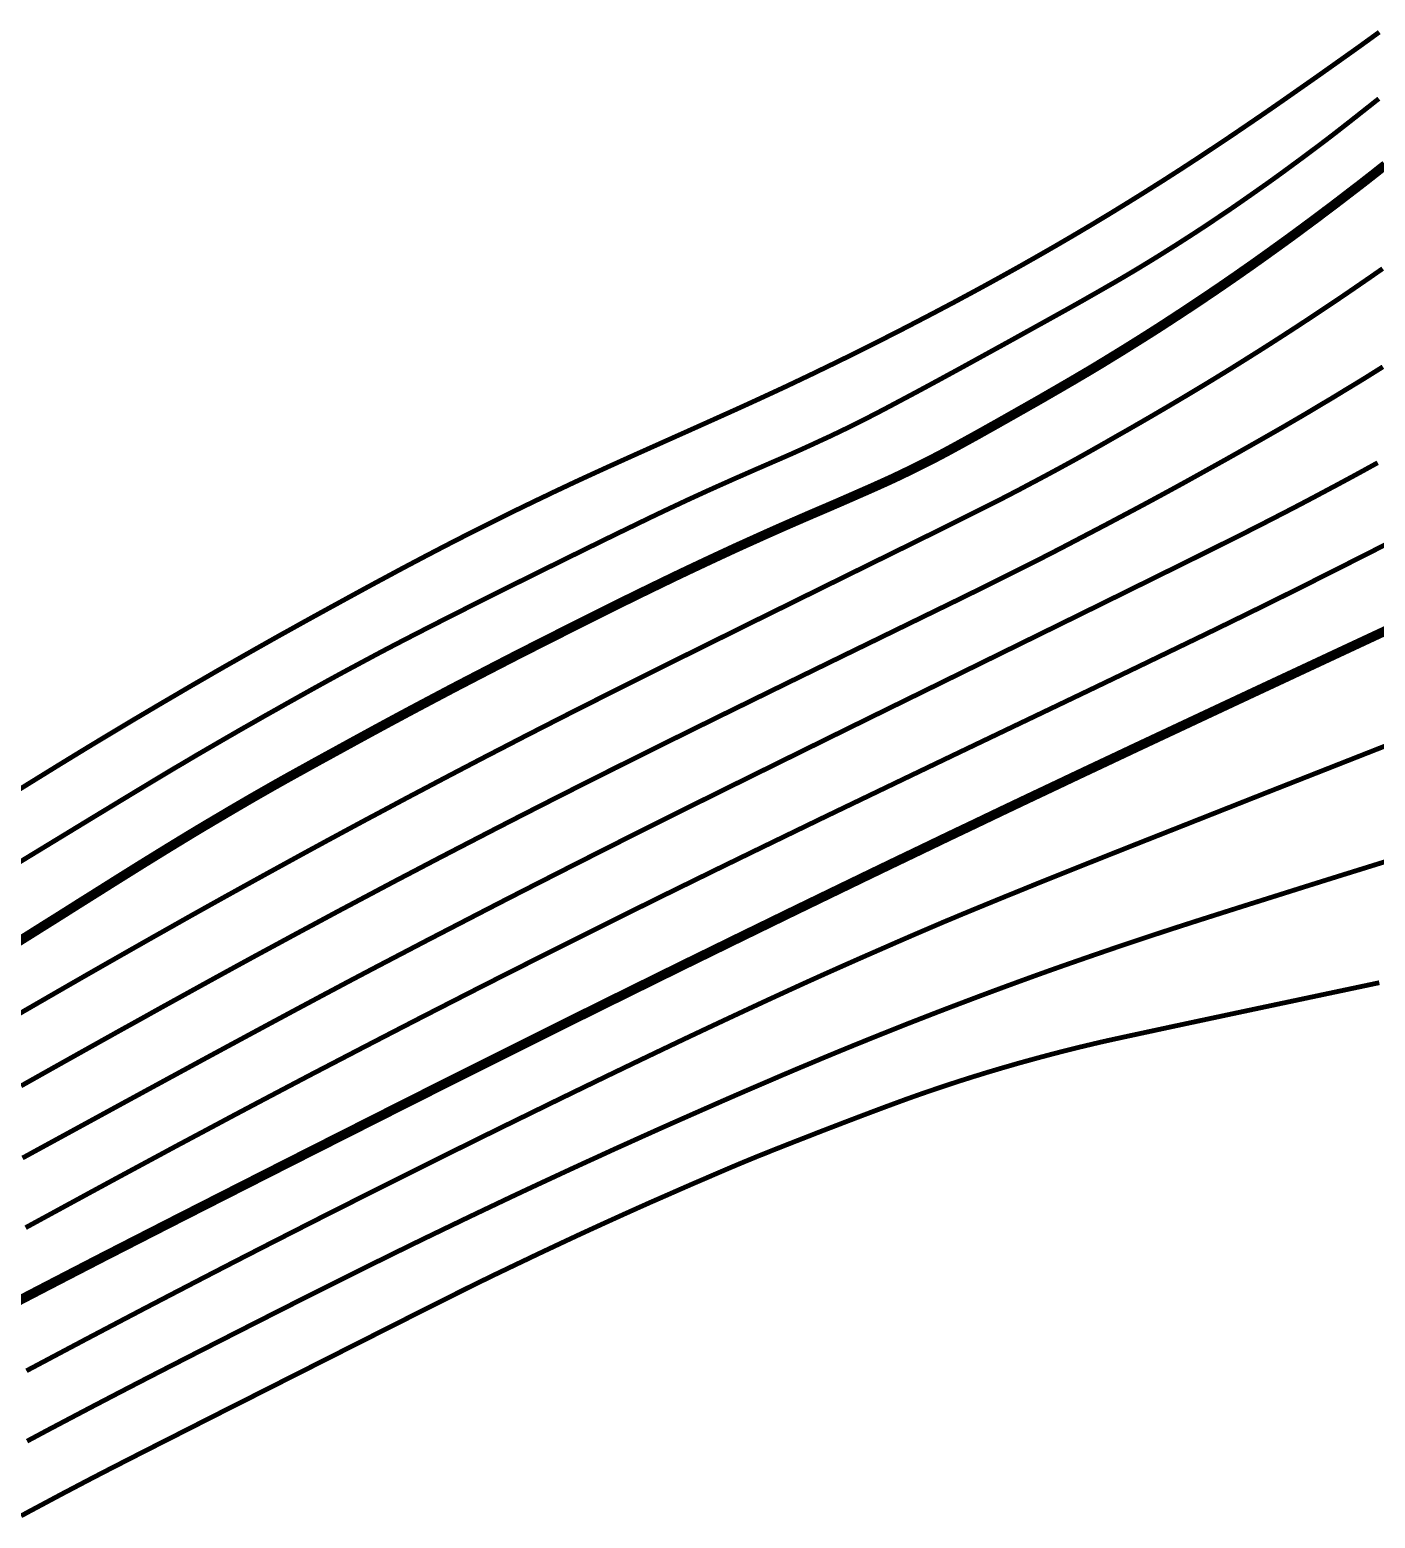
# Model space of a CAD drawing. Extents: x 36524600 to 36525730, y 2746759 to 2747713.
# Drawn here: x 36525107.36 to 36525128.47, y 2747681.1 to 2747704.45 of the extents above; entities that cross this region are included whole.
import ezdxf

# ---------------------------------------------------------------- set-up
doc = ezdxf.new("R2010")
doc.units = 0
doc.header["$LTSCALE"] = 1000
doc.header["$MEASUREMENT"] = 0
doc.layers.add('DGX', color=251, linetype='Continuous')

# ---------------------------------------------------------------- blocks, each defined once
blk = doc.blocks.new('dxt')
at = {"layer": 'DGX', "color": 253, "linetype": 'Continuous', "flags": 128}
for points, const_width in [([(36525107.148, 2747690.12), (36525107.358, 2747690.251), (36525107.593, 2747690.399), (36525107.855, 2747690.563), (36525108.141, 2747690.744), (36525108.431, 2747690.926), (36525108.699, 2747691.095), (36525108.947, 2747691.25), (36525109.173, 2747691.391), (36525109.379, 2747691.518), (36525109.564, 2747691.632), (36525109.728, 2747691.732), (36525109.871, 2747691.819), (36525110.003, 2747691.899), (36525110.136, 2747691.978), (36525110.269, 2747692.057), (36525110.402, 2747692.135), (36525110.535, 2747692.214), (36525110.669, 2747692.292), (36525110.802, 2747692.37), (36525110.936, 2747692.447), (36525111.081, 2747692.53), (36525111.248, 2747692.625), (36525111.437, 2747692.731), (36525111.649, 2747692.848), (36525111.882, 2747692.977), (36525112.138, 2747693.117), (36525112.415, 2747693.269), (36525112.715, 2747693.433), (36525113.029, 2747693.603), (36525113.348, 2747693.774), (36525113.672, 2747693.946), (36525114.001, 2747694.12), (36525114.336, 2747694.294), (36525114.676, 2747694.47), (36525115.021, 2747694.648), (36525115.372, 2747694.826), (36525115.718, 2747695.001), (36525116.049, 2747695.168), (36525116.366, 2747695.326), (36525116.669, 2747695.477), (36525116.958, 2747695.619), (36525117.232, 2747695.752), (36525117.492, 2747695.878), (36525117.738, 2747695.995), (36525117.976, 2747696.107), (36525118.214, 2747696.218), (36525118.451, 2747696.328), (36525118.688, 2747696.435), (36525118.925, 2747696.542), (36525119.161, 2747696.647), (36525119.397, 2747696.75), (36525119.632, 2747696.852), (36525119.857, 2747696.948), (36525120.063, 2747697.037), (36525120.248, 2747697.118), (36525120.414, 2747697.191), (36525120.56, 2747697.255), (36525120.687, 2747697.312), (36525120.794, 2747697.36), (36525120.881, 2747697.4), (36525120.958, 2747697.436), (36525121.035, 2747697.473), (36525121.112, 2747697.51), (36525121.188, 2747697.547), (36525121.265, 2747697.585), (36525121.341, 2747697.623), (36525121.417, 2747697.661), (36525121.493, 2747697.699), (36525121.576, 2747697.742), (36525121.673, 2747697.793), (36525121.783, 2747697.852), (36525121.908, 2747697.92), (36525122.046, 2747697.996), (36525122.199, 2747698.08), (36525122.365, 2747698.173), (36525122.545, 2747698.274), (36525122.727, 2747698.377), (36525122.9, 2747698.475), (36525123.064, 2747698.568), (36525123.219, 2747698.656), (36525123.364, 2747698.74), (36525123.501, 2747698.819), (36525123.628, 2747698.893), (36525123.747, 2747698.962), (36525123.86, 2747699.029), (36525123.974, 2747699.096), (36525124.087, 2747699.164), (36525124.2, 2747699.232), (36525124.312, 2747699.301), (36525124.425, 2747699.37), (36525124.537, 2747699.439), (36525124.649, 2747699.509), (36525124.761, 2747699.579), (36525124.872, 2747699.649), (36525124.984, 2747699.72), (36525125.095, 2747699.791), (36525125.206, 2747699.863), (36525125.316, 2747699.935), (36525125.426, 2747700.007), (36525125.537, 2747700.08), (36525125.647, 2747700.153), (36525125.756, 2747700.226), (36525125.866, 2747700.3), (36525125.975, 2747700.374), (36525126.084, 2747700.448), (36525126.192, 2747700.523), (36525126.301, 2747700.598), (36525126.409, 2747700.674), (36525126.517, 2747700.749), (36525126.625, 2747700.826), (36525126.732, 2747700.902), (36525126.839, 2747700.979), (36525126.946, 2747701.056), (36525127.053, 2747701.133), (36525127.16, 2747701.211), (36525127.266, 2747701.289), (36525127.372, 2747701.368), (36525127.478, 2747701.446), (36525127.584, 2747701.525), (36525127.689, 2747701.605), (36525127.795, 2747701.684), (36525127.9, 2747701.764), (36525128.004, 2747701.844), (36525128.109, 2747701.925), (36525128.214, 2747702.005), (36525128.318, 2747702.086), (36525128.422, 2747702.167), (36525128.525, 2747702.249), (36525128.629, 2747702.331)], 0.15), ([(36525107.036, 2747688.918), (36525107.448, 2747689.156), (36525107.841, 2747689.383), (36525108.215, 2747689.598), (36525108.57, 2747689.801), (36525108.907, 2747689.993), (36525109.224, 2747690.173), (36525109.532, 2747690.347), (36525109.84, 2747690.521), (36525110.149, 2747690.694), (36525110.458, 2747690.866), (36525110.767, 2747691.037), (36525111.077, 2747691.208), (36525111.387, 2747691.378), (36525111.697, 2747691.548), (36525112.008, 2747691.717), (36525112.319, 2747691.885), (36525112.631, 2747692.053), (36525112.943, 2747692.219), (36525113.255, 2747692.386), (36525113.568, 2747692.551), (36525113.881, 2747692.716), (36525114.194, 2747692.88), (36525114.508, 2747693.044), (36525114.822, 2747693.206), (36525115.136, 2747693.369), (36525115.451, 2747693.53), (36525115.766, 2747693.691), (36525116.082, 2747693.851), (36525116.397, 2747694.01), (36525116.713, 2747694.169), (36525117.044, 2747694.334), (36525117.402, 2747694.513), (36525117.787, 2747694.704), (36525118.201, 2747694.909), (36525118.642, 2747695.128), (36525119.111, 2747695.359), (36525119.607, 2747695.604), (36525120.132, 2747695.863), (36525120.643, 2747696.115), (36525121.1, 2747696.34), (36525121.503, 2747696.539), (36525121.852, 2747696.712), (36525122.147, 2747696.859), (36525122.387, 2747696.98), (36525122.574, 2747697.074), (36525122.706, 2747697.142), (36525122.811, 2747697.197), (36525122.917, 2747697.252), (36525123.021, 2747697.308), (36525123.126, 2747697.363), (36525123.231, 2747697.419), (36525123.336, 2747697.475), (36525123.44, 2747697.531), (36525123.545, 2747697.588), (36525123.655, 2747697.648), (36525123.779, 2747697.716), (36525123.915, 2747697.792), (36525124.064, 2747697.876), (36525124.225, 2747697.967), (36525124.399, 2747698.067), (36525124.586, 2747698.173), (36525124.786, 2747698.288), (36525124.991, 2747698.407), (36525125.196, 2747698.527), (36525125.401, 2747698.648), (36525125.604, 2747698.769), (36525125.808, 2747698.892), (36525126.01, 2747699.015), (36525126.212, 2747699.139), (36525126.413, 2747699.265), (36525126.614, 2747699.391), (36525126.814, 2747699.518), (36525127.013, 2747699.646), (36525127.212, 2747699.775), (36525127.41, 2747699.905), (36525127.607, 2747700.036), (36525127.804, 2747700.167), (36525128.001, 2747700.3), (36525128.196, 2747700.434), (36525128.391, 2747700.568), (36525128.586, 2747700.704)], 0.075), ([(36525128.533, 2747704.414), (36525128.387, 2747704.308), (36525128.249, 2747704.208), (36525128.109, 2747704.108), (36525127.968, 2747704.008), (36525127.826, 2747703.907), (36525127.682, 2747703.805), (36525127.538, 2747703.703), (36525127.392, 2747703.601), (36525127.245, 2747703.498), (36525127.098, 2747703.395), (36525126.953, 2747703.294), (36525126.809, 2747703.194), (36525126.666, 2747703.096), (36525126.524, 2747702.999), (36525126.384, 2747702.904), (36525126.246, 2747702.81), (36525126.108, 2747702.717), (36525125.971, 2747702.626), (36525125.834, 2747702.535), (36525125.697, 2747702.444), (36525125.559, 2747702.354), (36525125.421, 2747702.264), (36525125.282, 2747702.175), (36525125.144, 2747702.086), (36525125.004, 2747701.998), (36525124.865, 2747701.91), (36525124.725, 2747701.823), (36525124.585, 2747701.736), (36525124.445, 2747701.65), (36525124.305, 2747701.564), (36525124.164, 2747701.479), (36525124.023, 2747701.394), (36525123.881, 2747701.31), (36525123.739, 2747701.226), (36525123.597, 2747701.143), (36525123.455, 2747701.06), (36525123.312, 2747700.978), (36525123.169, 2747700.896), (36525123.026, 2747700.815), (36525122.883, 2747700.734), (36525122.739, 2747700.654), (36525122.595, 2747700.574), (36525122.45, 2747700.494), (36525122.304, 2747700.414), (36525122.158, 2747700.335), (36525122.011, 2747700.256), (36525121.863, 2747700.176), (36525121.714, 2747700.098), (36525121.565, 2747700.019), (36525121.416, 2747699.941), (36525121.267, 2747699.864), (36525121.12, 2747699.787), (36525120.973, 2747699.712), (36525120.826, 2747699.637), (36525120.681, 2747699.563), (36525120.536, 2747699.491), (36525120.392, 2747699.419), (36525120.248, 2747699.347), (36525120.104, 2747699.276), (36525119.96, 2747699.206), (36525119.815, 2747699.136), (36525119.671, 2747699.066), (36525119.526, 2747698.997), (36525119.381, 2747698.928), (36525119.236, 2747698.859), (36525119.081, 2747698.787), (36525118.908, 2747698.707), (36525118.717, 2747698.619), (36525118.507, 2747698.523), (36525118.278, 2747698.42), (36525118.031, 2747698.309), (36525117.766, 2747698.19), (36525117.482, 2747698.063), (36525117.198, 2747697.936), (36525116.932, 2747697.817), (36525116.685, 2747697.706), (36525116.457, 2747697.603), (36525116.247, 2747697.507), (36525116.055, 2747697.419), (36525115.882, 2747697.339), (36525115.728, 2747697.266), (36525115.583, 2747697.198), (36525115.438, 2747697.128), (36525115.293, 2747697.059), (36525115.149, 2747696.989), (36525115.004, 2747696.919), (36525114.86, 2747696.848), (36525114.717, 2747696.777), (36525114.573, 2747696.705), (36525114.429, 2747696.633), (36525114.286, 2747696.561), (36525114.143, 2747696.488), (36525114, 2747696.415), (36525113.857, 2747696.341), (36525113.715, 2747696.267), (36525113.573, 2747696.193), (36525113.431, 2747696.118), (36525113.285, 2747696.041), (36525113.131, 2747695.959), (36525112.97, 2747695.872), (36525112.8, 2747695.781), (36525112.623, 2747695.685), (36525112.438, 2747695.584), (36525112.246, 2747695.479), (36525112.045, 2747695.369), (36525111.843, 2747695.258), (36525111.647, 2747695.15), (36525111.457, 2747695.044), (36525111.271, 2747694.941), (36525111.092, 2747694.84), (36525110.918, 2747694.742), (36525110.749, 2747694.646), (36525110.586, 2747694.553), (36525110.425, 2747694.462), (36525110.265, 2747694.37), (36525110.105, 2747694.277), (36525109.945, 2747694.185), (36525109.785, 2747694.092), (36525109.626, 2747693.998), (36525109.466, 2747693.905), (36525109.307, 2747693.811), (36525109.148, 2747693.717), (36525108.989, 2747693.623), (36525108.831, 2747693.528), (36525108.672, 2747693.433), (36525108.514, 2747693.338), (36525108.355, 2747693.242), (36525108.197, 2747693.146), (36525108.04, 2747693.05), (36525107.808, 2747692.908), (36525107.428, 2747692.673), (36525106.899, 2747692.346)], 0.075), ([(36525106.789, 2747691.138), (36525107.386, 2747691.502), (36525107.918, 2747691.826), (36525108.386, 2747692.111), (36525108.79, 2747692.356), (36525109.129, 2747692.561), (36525109.404, 2747692.727), (36525109.614, 2747692.853), (36525109.793, 2747692.958), (36525109.971, 2747693.064), (36525110.15, 2747693.168), (36525110.329, 2747693.272), (36525110.509, 2747693.376), (36525110.689, 2747693.48), (36525110.869, 2747693.582), (36525111.049, 2747693.685), (36525111.224, 2747693.783), (36525111.388, 2747693.876), (36525111.54, 2747693.961), (36525111.681, 2747694.04), (36525111.812, 2747694.113), (36525111.931, 2747694.179), (36525112.038, 2747694.238), (36525112.135, 2747694.291), (36525112.226, 2747694.341), (36525112.317, 2747694.39), (36525112.408, 2747694.439), (36525112.5, 2747694.488), (36525112.591, 2747694.537), (36525112.683, 2747694.586), (36525112.774, 2747694.635), (36525112.866, 2747694.684), (36525112.963, 2747694.735), (36525113.072, 2747694.792), (36525113.193, 2747694.855), (36525113.325, 2747694.923), (36525113.469, 2747694.997), (36525113.625, 2747695.077), (36525113.792, 2747695.162), (36525113.971, 2747695.253), (36525114.165, 2747695.351), (36525114.375, 2747695.457), (36525114.601, 2747695.57), (36525114.845, 2747695.692), (36525115.105, 2747695.821), (36525115.382, 2747695.958), (36525115.675, 2747696.103), (36525115.986, 2747696.256), (36525116.294, 2747696.407), (36525116.58, 2747696.547), (36525116.845, 2747696.675), (36525117.088, 2747696.793), (36525117.31, 2747696.899), (36525117.51, 2747696.993), (36525117.689, 2747697.077), (36525117.846, 2747697.149), (36525117.992, 2747697.216), (36525118.139, 2747697.282), (36525118.285, 2747697.347), (36525118.432, 2747697.413), (36525118.579, 2747697.477), (36525118.726, 2747697.542), (36525118.874, 2747697.606), (36525119.021, 2747697.67), (36525119.169, 2747697.734), (36525119.315, 2747697.798), (36525119.462, 2747697.864), (36525119.608, 2747697.93), (36525119.754, 2747697.998), (36525119.9, 2747698.065), (36525120.045, 2747698.134), (36525120.19, 2747698.204), (36525120.349, 2747698.282), (36525120.539, 2747698.379), (36525120.759, 2747698.493), (36525121.009, 2747698.626), (36525121.289, 2747698.775), (36525121.6, 2747698.943), (36525121.94, 2747699.128), (36525122.311, 2747699.332), (36525122.682, 2747699.536), (36525123.023, 2747699.725), (36525123.335, 2747699.898), (36525123.618, 2747700.055), (36525123.871, 2747700.197), (36525124.094, 2747700.324), (36525124.288, 2747700.435), (36525124.453, 2747700.53), (36525124.602, 2747700.618), (36525124.751, 2747700.707), (36525124.899, 2747700.797), (36525125.047, 2747700.888), (36525125.194, 2747700.98), (36525125.341, 2747701.072), (36525125.487, 2747701.166), (36525125.633, 2747701.26), (36525125.778, 2747701.355), (36525125.922, 2747701.451), (36525126.066, 2747701.548), (36525126.21, 2747701.645), (36525126.353, 2747701.744), (36525126.495, 2747701.843), (36525126.637, 2747701.943), (36525126.779, 2747702.043), (36525126.92, 2747702.144), (36525127.06, 2747702.246), (36525127.2, 2747702.349), (36525127.34, 2747702.452), (36525127.479, 2747702.556), (36525127.618, 2747702.66), (36525127.756, 2747702.765), (36525127.893, 2747702.871), (36525128.12, 2747703.049), (36525128.526, 2747703.37)], 0.075), ([(36525107.229, 2747687.881), (36525107.538, 2747688.055), (36525107.846, 2747688.228), (36525108.155, 2747688.401), (36525108.463, 2747688.573), (36525108.771, 2747688.745), (36525109.08, 2747688.916), (36525109.388, 2747689.088), (36525109.696, 2747689.258), (36525110.004, 2747689.428), (36525110.313, 2747689.598), (36525110.621, 2747689.767), (36525110.931, 2747689.936), (36525111.24, 2747690.103), (36525111.55, 2747690.271), (36525111.86, 2747690.437), (36525112.17, 2747690.604), (36525112.481, 2747690.769), (36525112.792, 2747690.934), (36525113.103, 2747691.099), (36525113.415, 2747691.262), (36525113.727, 2747691.426), (36525114.039, 2747691.588), (36525114.352, 2747691.75), (36525114.665, 2747691.912), (36525114.978, 2747692.073), (36525115.291, 2747692.233), (36525115.605, 2747692.393), (36525115.919, 2747692.552), (36525116.233, 2747692.711), (36525116.548, 2747692.869), (36525116.863, 2747693.026), (36525117.178, 2747693.183), (36525117.501, 2747693.343), (36525117.839, 2747693.51), (36525118.192, 2747693.684), (36525118.559, 2747693.864), (36525118.942, 2747694.052), (36525119.34, 2747694.247), (36525119.752, 2747694.448), (36525120.18, 2747694.657), (36525120.595, 2747694.859), (36525120.968, 2747695.041), (36525121.3, 2747695.203), (36525121.591, 2747695.345), (36525121.842, 2747695.467), (36525122.051, 2747695.57), (36525122.219, 2747695.652), (36525122.345, 2747695.714), (36525122.452, 2747695.767), (36525122.558, 2747695.82), (36525122.664, 2747695.873), (36525122.77, 2747695.926), (36525122.876, 2747695.979), (36525122.982, 2747696.032), (36525123.088, 2747696.086), (36525123.194, 2747696.139), (36525123.306, 2747696.197), (36525123.431, 2747696.261), (36525123.57, 2747696.333), (36525123.721, 2747696.412), (36525123.885, 2747696.498), (36525124.063, 2747696.591), (36525124.254, 2747696.691), (36525124.457, 2747696.799), (36525124.667, 2747696.91), (36525124.877, 2747697.022), (36525125.086, 2747697.135), (36525125.294, 2747697.248), (36525125.502, 2747697.362), (36525125.709, 2747697.477), (36525125.916, 2747697.592), (36525126.123, 2747697.707), (36525126.322, 2747697.819), (36525126.509, 2747697.925), (36525126.682, 2747698.023), (36525126.843, 2747698.115), (36525126.99, 2747698.199), (36525127.124, 2747698.277), (36525127.246, 2747698.348), (36525127.354, 2747698.411), (36525127.456, 2747698.472), (36525127.56, 2747698.534), (36525127.665, 2747698.597), (36525127.772, 2747698.66), (36525127.879, 2747698.725), (36525127.988, 2747698.792), (36525128.099, 2747698.859), (36525128.211, 2747698.927), (36525128.328, 2747698.999), (36525128.454, 2747699.078), (36525128.59, 2747699.163)], 0.075), ([(36525107.251, 2747686.75), (36525107.771, 2747687.034), (36525108.33, 2747687.339), (36525108.928, 2747687.665), (36525109.527, 2747687.991), (36525110.087, 2747688.295), (36525110.609, 2747688.577), (36525111.093, 2747688.838), (36525111.538, 2747689.077), (36525111.944, 2747689.294), (36525112.312, 2747689.49), (36525112.641, 2747689.664), (36525112.952, 2747689.827), (36525113.262, 2747689.989), (36525113.573, 2747690.152), (36525113.884, 2747690.313), (36525114.195, 2747690.474), (36525114.506, 2747690.635), (36525114.818, 2747690.796), (36525115.13, 2747690.956), (36525115.442, 2747691.115), (36525115.754, 2747691.274), (36525116.067, 2747691.433), (36525116.38, 2747691.591), (36525116.692, 2747691.749), (36525117.006, 2747691.906), (36525117.319, 2747692.063), (36525117.633, 2747692.22), (36525117.981, 2747692.393), (36525118.397, 2747692.599), (36525118.883, 2747692.839), (36525119.436, 2747693.112), (36525120.059, 2747693.419), (36525120.75, 2747693.759), (36525121.51, 2747694.132), (36525122.338, 2747694.539), (36525123.16, 2747694.943), (36525123.9, 2747695.307), (36525124.559, 2747695.632), (36525125.136, 2747695.917), (36525125.632, 2747696.162), (36525126.046, 2747696.369), (36525126.379, 2747696.535), (36525126.63, 2747696.662), (36525126.84, 2747696.77), (36525127.05, 2747696.878), (36525127.26, 2747696.987), (36525127.469, 2747697.097), (36525127.677, 2747697.208), (36525127.886, 2747697.319), (36525128.094, 2747697.431), (36525128.301, 2747697.544), (36525128.508, 2747697.658)], 0.075), ([(36525107.3, 2747685.657), (36525107.794, 2747685.926), (36525108.279, 2747686.19), (36525108.753, 2747686.447), (36525109.217, 2747686.697), (36525109.671, 2747686.942), (36525110.116, 2747687.179), (36525110.55, 2747687.411), (36525110.975, 2747687.636), (36525111.394, 2747687.857), (36525111.814, 2747688.078), (36525112.235, 2747688.297), (36525112.656, 2747688.516), (36525113.077, 2747688.734), (36525113.499, 2747688.952), (36525113.921, 2747689.168), (36525114.343, 2747689.384), (36525114.766, 2747689.599), (36525115.19, 2747689.813), (36525115.613, 2747690.026), (36525116.038, 2747690.239), (36525116.462, 2747690.45), (36525116.887, 2747690.662), (36525117.312, 2747690.872), (36525117.738, 2747691.081), (36525118.187, 2747691.301), (36525118.684, 2747691.543), (36525119.228, 2747691.807), (36525119.818, 2747692.093), (36525120.457, 2747692.4), (36525121.142, 2747692.729), (36525121.874, 2747693.08), (36525122.654, 2747693.453), (36525123.424, 2747693.821), (36525124.126, 2747694.157), (36525124.761, 2747694.462), (36525125.328, 2747694.736), (36525125.828, 2747694.977), (36525126.261, 2747695.188), (36525126.626, 2747695.367), (36525126.924, 2747695.514), (36525127.189, 2747695.646), (36525127.453, 2747695.778), (36525127.716, 2747695.911), (36525127.98, 2747696.044), (36525128.243, 2747696.177), (36525128.507, 2747696.311), (36525128.77, 2747696.445)], 0.075), ([(36525107.095, 2747684.46), (36525107.529, 2747684.686), (36525108, 2747684.93), (36525108.507, 2747685.192), (36525109.052, 2747685.471), (36525109.633, 2747685.768), (36525110.252, 2747686.083), (36525110.874, 2747686.399), (36525111.467, 2747686.7), (36525112.032, 2747686.986), (36525112.568, 2747687.257), (36525113.074, 2747687.513), (36525113.552, 2747687.754), (36525114.001, 2747687.98), (36525114.422, 2747688.191), (36525114.828, 2747688.394), (36525115.234, 2747688.597), (36525115.64, 2747688.8), (36525116.047, 2747689.002), (36525116.453, 2747689.203), (36525116.86, 2747689.404), (36525117.267, 2747689.605), (36525117.675, 2747689.806), (36525118.082, 2747690.005), (36525118.49, 2747690.205), (36525118.898, 2747690.404), (36525119.306, 2747690.603), (36525119.714, 2747690.801), (36525120.123, 2747690.999), (36525120.532, 2747691.197), (36525120.941, 2747691.394), (36525121.35, 2747691.59), (36525121.759, 2747691.787), (36525122.169, 2747691.982), (36525122.578, 2747692.178), (36525122.988, 2747692.373), (36525123.398, 2747692.567), (36525123.809, 2747692.762), (36525124.219, 2747692.955), (36525124.67, 2747693.168), (36525125.203, 2747693.418), (36525125.817, 2747693.706), (36525126.513, 2747694.032), (36525127.29, 2747694.395), (36525128.149, 2747694.796), (36525129.089, 2747695.235)], 0.15), ([(36525107.313, 2747683.411), (36525107.791, 2747683.665), (36525108.266, 2747683.917), (36525108.739, 2747684.166), (36525109.208, 2747684.412), (36525109.675, 2747684.655), (36525110.139, 2747684.896), (36525110.6, 2747685.134), (36525111.058, 2747685.369), (36525111.515, 2747685.602), (36525111.972, 2747685.835), (36525112.43, 2747686.066), (36525112.888, 2747686.297), (36525113.347, 2747686.527), (36525113.807, 2747686.756), (36525114.267, 2747686.984), (36525114.727, 2747687.211), (36525115.181, 2747687.433), (36525115.62, 2747687.648), (36525116.046, 2747687.855), (36525116.457, 2747688.054), (36525116.854, 2747688.245), (36525117.237, 2747688.428), (36525117.606, 2747688.604), (36525117.96, 2747688.771), (36525118.301, 2747688.931), (36525118.627, 2747689.083), (36525118.939, 2747689.228), (36525119.237, 2747689.365), (36525119.521, 2747689.495), (36525119.791, 2747689.617), (36525120.046, 2747689.731), (36525120.287, 2747689.838), (36525120.514, 2747689.938), (36525120.727, 2747690.031), (36525120.925, 2747690.118), (36525121.108, 2747690.198), (36525121.277, 2747690.271), (36525121.431, 2747690.337), (36525121.571, 2747690.397), (36525121.696, 2747690.451), (36525121.822, 2747690.503), (36525121.962, 2747690.562), (36525122.117, 2747690.626), (36525122.287, 2747690.696), (36525122.472, 2747690.772), (36525122.672, 2747690.854), (36525122.887, 2747690.941), (36525123.117, 2747691.035), (36525123.395, 2747691.147), (36525123.755, 2747691.291), (36525124.198, 2747691.467), (36525124.722, 2747691.675), (36525125.328, 2747691.914), (36525126.016, 2747692.186), (36525126.785, 2747692.49), (36525127.637, 2747692.825), (36525128.488, 2747693.16), (36525129.254, 2747693.461)], 0.075), ([(36525107.322, 2747682.307), (36525107.653, 2747682.484), (36525107.998, 2747682.666), (36525108.355, 2747682.854), (36525108.725, 2747683.047), (36525109.107, 2747683.245), (36525109.503, 2747683.449), (36525109.911, 2747683.658), (36525110.313, 2747683.863), (36525110.692, 2747684.056), (36525111.046, 2747684.236), (36525111.377, 2747684.404), (36525111.684, 2747684.559), (36525111.966, 2747684.701), (36525112.225, 2747684.831), (36525112.46, 2747684.948), (36525112.683, 2747685.059), (36525112.907, 2747685.169), (36525113.13, 2747685.279), (36525113.354, 2747685.389), (36525113.578, 2747685.498), (36525113.802, 2747685.606), (36525114.026, 2747685.714), (36525114.25, 2747685.822), (36525114.475, 2747685.929), (36525114.7, 2747686.036), (36525114.925, 2747686.143), (36525115.151, 2747686.249), (36525115.376, 2747686.354), (36525115.602, 2747686.459), (36525115.828, 2747686.564), (36525116.054, 2747686.668), (36525116.282, 2747686.772), (36525116.512, 2747686.878), (36525116.745, 2747686.983), (36525116.982, 2747687.09), (36525117.22, 2747687.197), (36525117.462, 2747687.305), (36525117.707, 2747687.413), (36525117.954, 2747687.522), (36525118.201, 2747687.631), (36525118.444, 2747687.737), (36525118.684, 2747687.841), (36525118.92, 2747687.942), (36525119.152, 2747688.042), (36525119.38, 2747688.139), (36525119.605, 2747688.233), (36525119.826, 2747688.326), (36525120.046, 2747688.417), (36525120.265, 2747688.507), (36525120.485, 2747688.596), (36525120.705, 2747688.685), (36525120.926, 2747688.773), (36525121.147, 2747688.861), (36525121.368, 2747688.947), (36525121.589, 2747689.033), (36525121.811, 2747689.118), (36525122.033, 2747689.202), (36525122.255, 2747689.286), (36525122.478, 2747689.369), (36525122.7, 2747689.451), (36525122.924, 2747689.533), (36525123.147, 2747689.614), (36525123.37, 2747689.694), (36525123.594, 2747689.773), (36525123.818, 2747689.851), (36525124.043, 2747689.929), (36525124.267, 2747690.006), (36525124.492, 2747690.083), (36525124.717, 2747690.158), (36525124.943, 2747690.233), (36525125.168, 2747690.307), (36525125.417, 2747690.388), (36525125.71, 2747690.482), (36525126.049, 2747690.59), (36525126.434, 2747690.712), (36525126.863, 2747690.847), (36525127.338, 2747690.997), (36525127.858, 2747691.16), (36525128.424, 2747691.336), (36525128.987, 2747691.512)], 0.075), ([(36525107.229, 2747681.135), (36525107.384, 2747681.219), (36525107.54, 2747681.302), (36525107.695, 2747681.385), (36525107.85, 2747681.468), (36525108.006, 2747681.55), (36525108.162, 2747681.632), (36525108.318, 2747681.714), (36525108.474, 2747681.795), (36525108.658, 2747681.89), (36525108.895, 2747682.011), (36525109.186, 2747682.16), (36525109.532, 2747682.335), (36525109.931, 2747682.538), (36525110.384, 2747682.768), (36525110.891, 2747683.024), (36525111.452, 2747683.308), (36525112.01, 2747683.59), (36525112.508, 2747683.842), (36525112.946, 2747684.063), (36525113.324, 2747684.254), (36525113.642, 2747684.414), (36525113.9, 2747684.544), (36525114.099, 2747684.644), (36525114.237, 2747684.713), (36525114.353, 2747684.77), (36525114.482, 2747684.833), (36525114.625, 2747684.903), (36525114.782, 2747684.978), (36525114.953, 2747685.06), (36525115.138, 2747685.148), (36525115.336, 2747685.243), (36525115.549, 2747685.343), (36525115.768, 2747685.446), (36525115.988, 2747685.549), (36525116.208, 2747685.65), (36525116.429, 2747685.751), (36525116.649, 2747685.851), (36525116.871, 2747685.951), (36525117.092, 2747686.05), (36525117.314, 2747686.147), (36525117.53, 2747686.242), (36525117.731, 2747686.33), (36525117.919, 2747686.411), (36525118.093, 2747686.486), (36525118.253, 2747686.555), (36525118.399, 2747686.617), (36525118.532, 2747686.673), (36525118.651, 2747686.722), (36525118.77, 2747686.771), (36525118.903, 2747686.824), (36525119.05, 2747686.883), (36525119.212, 2747686.947), (36525119.388, 2747687.016), (36525119.578, 2747687.09), (36525119.782, 2747687.17), (36525120.001, 2747687.254), (36525120.22, 2747687.338), (36525120.425, 2747687.416), (36525120.616, 2747687.488), (36525120.792, 2747687.554), (36525120.955, 2747687.614), (36525121.104, 2747687.669), (36525121.239, 2747687.717), (36525121.361, 2747687.76), (36525121.475, 2747687.799), (36525121.589, 2747687.838), (36525121.704, 2747687.876), (36525121.818, 2747687.914), (36525121.933, 2747687.952), (36525122.048, 2747687.988), (36525122.163, 2747688.025), (36525122.279, 2747688.06), (36525122.394, 2747688.096), (36525122.51, 2747688.13), (36525122.626, 2747688.165), (36525122.742, 2747688.198), (36525122.858, 2747688.232), (36525122.974, 2747688.264), (36525123.09, 2747688.296), (36525123.207, 2747688.328), (36525123.324, 2747688.359), (36525123.441, 2747688.39), (36525123.557, 2747688.42), (36525123.675, 2747688.45), (36525123.792, 2747688.479), (36525123.909, 2747688.507), (36525124.027, 2747688.535), (36525124.144, 2747688.563), (36525124.304, 2747688.599), (36525124.548, 2747688.652), (36525124.877, 2747688.723), (36525125.29, 2747688.812), (36525125.787, 2747688.918), (36525126.369, 2747689.042), (36525127.035, 2747689.183), (36525127.786, 2747689.342), (36525128.534, 2747689.5)], 0.075)]:
    blk.add_lwpolyline(points, dxfattribs=dict(at, const_width=const_width))

msp = doc.modelspace()

# ---------------------------------------------------------------- block references
msp.add_blockref('dxt', (0, 0))

doc.saveas('drawing.dxf')
